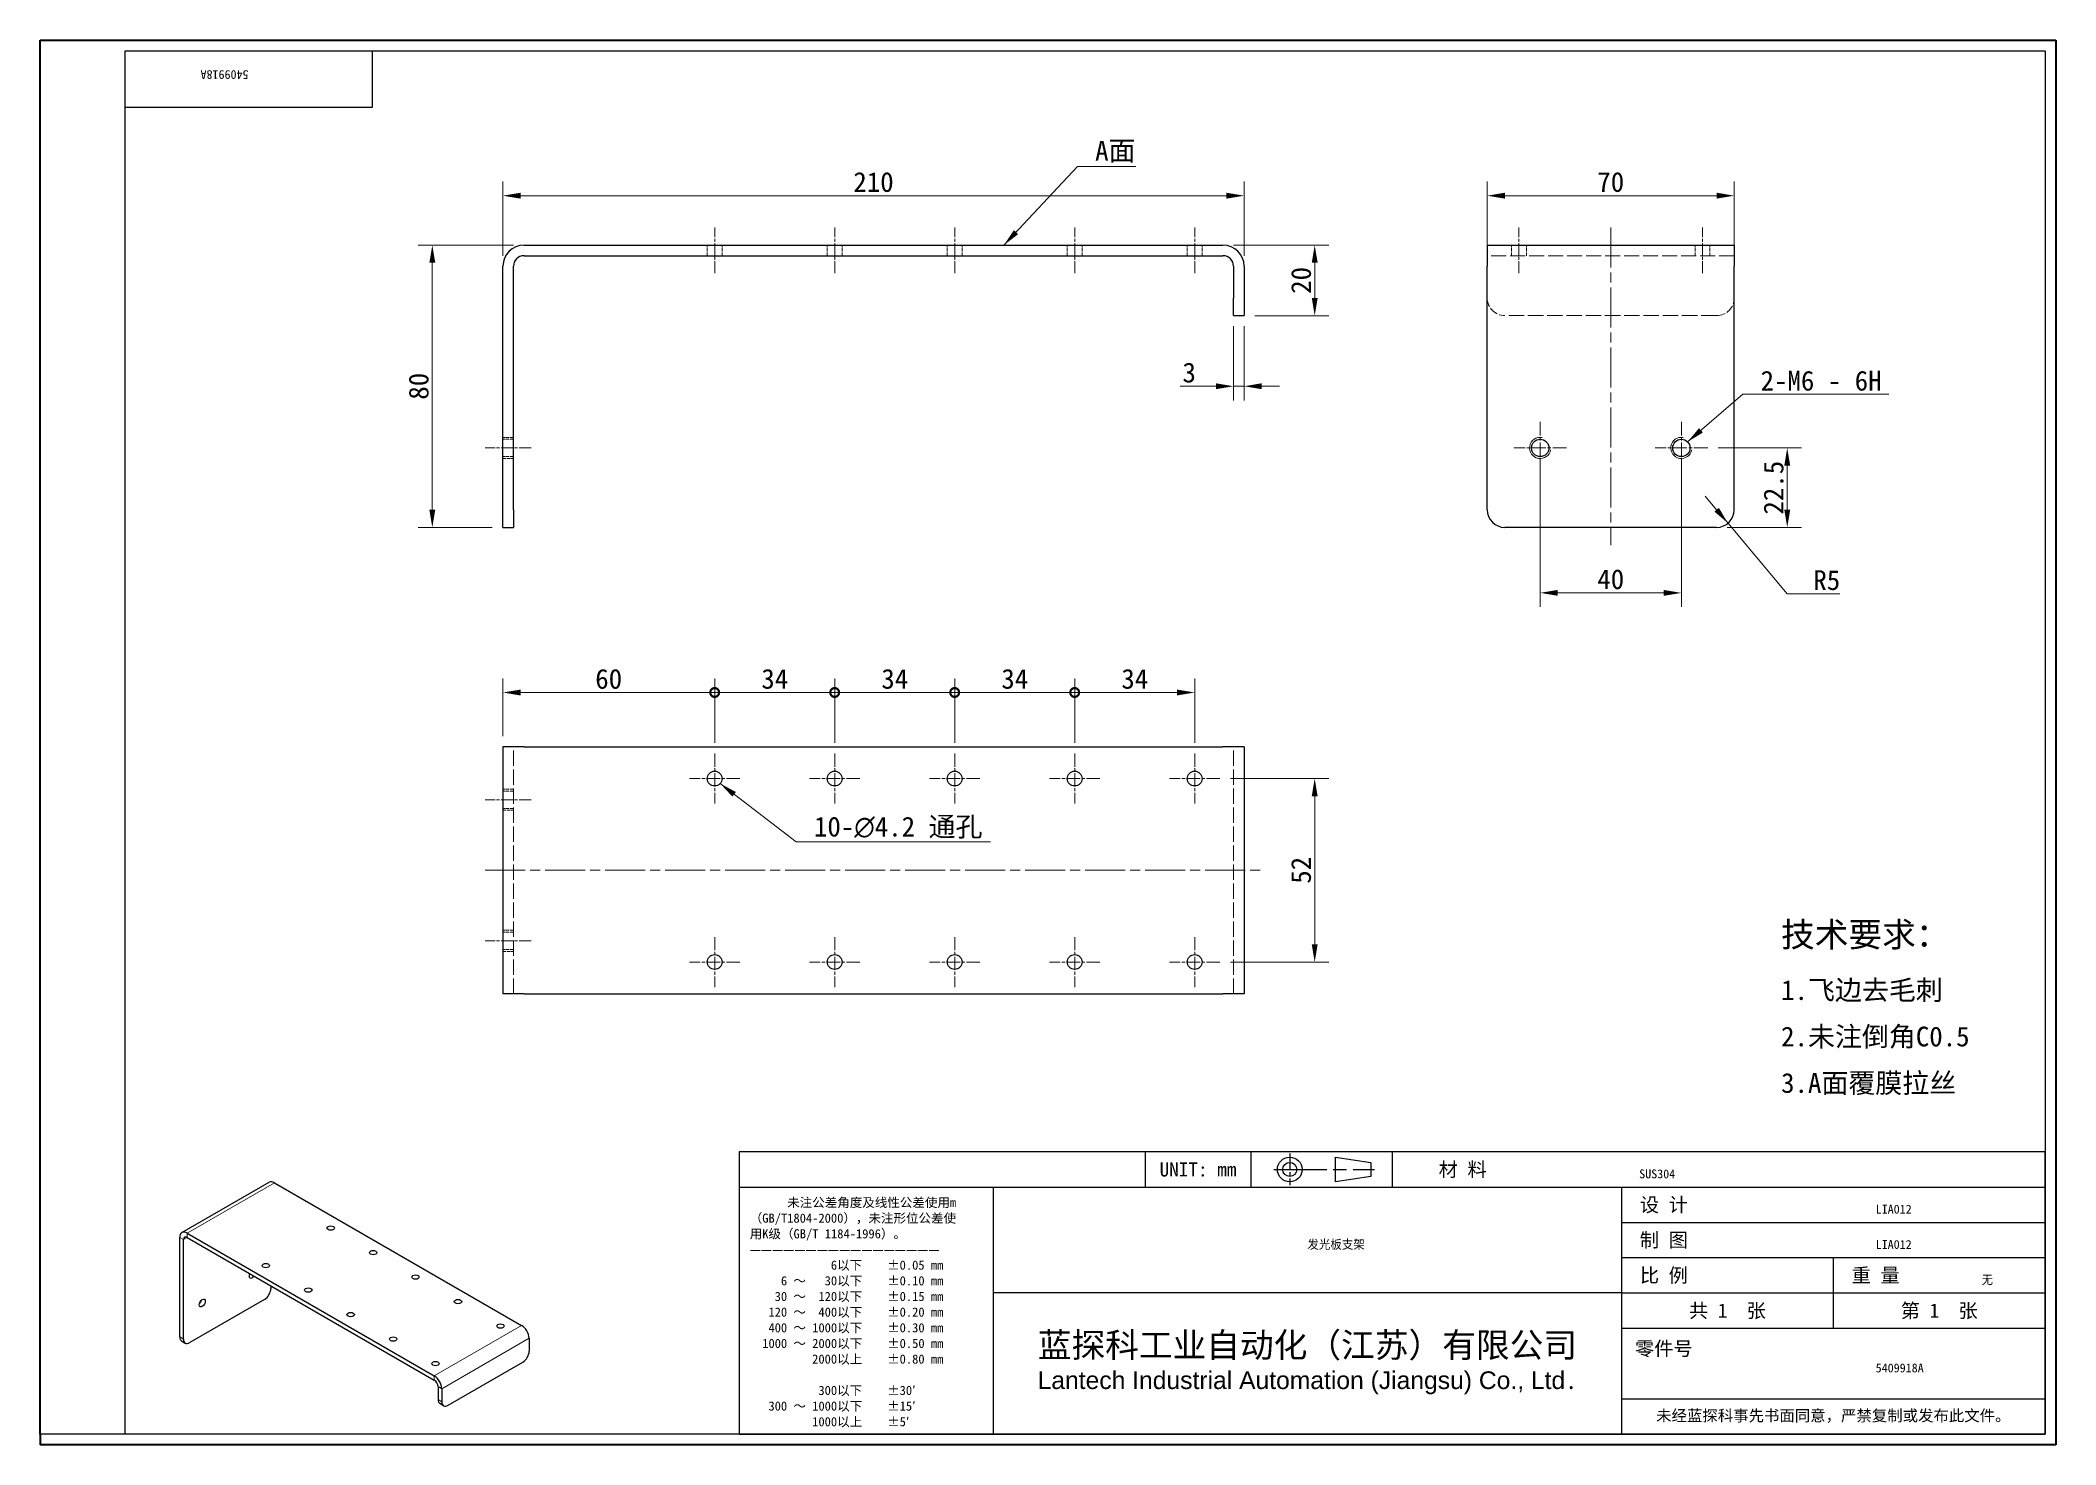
# Model space of a CAD drawing. Header units: millimetres. Extents: x 12 to 583, y 11 to 409.
import ezdxf
from ezdxf.enums import TextEntityAlignment as Align

# ---------------------------------------------------------------- set-up
doc = ezdxf.new("R2018")
doc.units = ezdxf.units.MM
doc.header["$LTSCALE"] = 2
doc.linetypes.add('CHAIN', pattern=[0.3543, 0.2362, -0.0295, 0.0591, -0.0295])
doc.linetypes.add('DASHED', pattern=[0.2067, 0.1654, -0.0413])
for name, color, linetype, lineweight in [('1', 7, 'Continuous', 18), ('可见 (ISO)', 7, 'Continuous', 25), ('可见窄的 (ISO)', 7, 'Continuous', 18), ('图框 (ISO)', 7, 'Continuous', 35), ('标题 (ISO)', 7, 'Continuous', 25)]:
    doc.layers.add(name, color=color, linetype=linetype, lineweight=lineweight)
for name, color, linetype, lineweight, true_color in [('中心标记 (ISO)', 1, 'CHAIN', 18, 0xff0000), ('中心线 (ISO)', 1, 'CHAIN', 18, 0xff0000), ('尺寸 (ISO)', 7, 'Continuous', 18, 0x008000), ('符号 (ISO)', 7, 'Continuous', 18, 0x008000), ('隐藏 (ISO)', 5, 'DASHED', 18, 0x0000ff)]:
    doc.layers.add(name, color=color, linetype=linetype, lineweight=lineweight, true_color=true_color)
doc.styles.get("Standard").update_dxf_attribs({"font": 'simfang.ttf'})
doc.styles.add('文本样式164', font='SimSun.ttf')
doc.styles.add('最新国标', font='simfang.ttf')
doc.styles.add('注释文本 (ISO)', font='simfang.ttf')
doc.dimstyles.new('默认 (GB)', dxfattribs={"dimscale": 2, "dimtxt": 2.8, "dimasz": 2.5, "dimexe": 2, "dimexo": 1.5, "dimgap": 0.5, "dimtad": 1, "dimtoh": 1, "dimdsep": 46, "dimtxsty": '最新国标', "dimcen": 0.09, "dimdle": 10, "dimclrd": 256, "dimclre": 256, "dimclrt": 256, "dimaunit": 1, "dimadec": 3, "dimazin": 2, "dimtfac": 0.535714, "dimtdec": 3, "dimtmove": 0, "dimatfit": 3, "dimfxl": 0, "dimtolj": 1, "dimlwd": -1, "dimlwe": -1, "dimarcsym": 0})
doc.dimstyles.new('默认 (GB)$7', dxfattribs={"dimscale": 2, "dimtxt": 2.8, "dimasz": 2.5, "dimexe": 2, "dimexo": 1.5, "dimgap": 0.5, "dimtad": 1, "dimtoh": 1, "dimdsep": 46, "dimtxsty": '最新国标', "dimcen": 0.09, "dimdle": 10, "dimclrd": 256, "dimclre": 256, "dimclrt": 256, "dimaunit": 1, "dimadec": 3, "dimazin": 2, "dimtfac": 0.535714, "dimtdec": 3, "dimtmove": 0, "dimatfit": 3, "dimfxl": 0, "dimtolj": 1, "dimlwd": -1, "dimlwe": -1, "dimarcsym": 0})

# ---------------------------------------------------------------- blocks, each defined once
blk = doc.blocks.new('图框 最新国标')
at = {"layer": '图框 (ISO)'}
for p, q in [((6, 7), (6, 204.5)), ((6, 204.5), (291.5, 204.5)), ((291.5, 204.5), (291.5, 5.5)), ((6, 7), (6, 5.5)), ((6, 7), (6, 5.5)), ((291.5, 5.5), (6, 5.5))]:
    blk.add_line(p, q, dxfattribs=at)
at = {"layer": '图框 (ISO)', "color": 7, "linetype": 'Continuous', "lineweight": 25}
for p, q in [((18, 203), (290, 203)), ((18, 7), (18, 203)), ((18, 203), (290, 203)), ((53, 203), (53, 195)), ((290, 203), (290, 7)), ((290, 203), (290, 7)), ((53, 195), (18, 195)), ((290, 7), (6, 7)), ((290, 7), (18, 7))]:
    blk.add_line(p, q, dxfattribs=at)
at = {"layer": '图框 (ISO)', "lineweight": 30}
blk.add_attdef('零件代号', text='', height=2.5, rotation=180, dxfattribs=at).set_placement((35.5, 199), align=Align.MIDDLE_CENTER)
blk = doc.blocks.new('标题栏 最新国标')
at = {"layer": '标题 (ISO)'}
for p, q in [((381.98, -183.84), (196.98, -183.84)), ((196.98, -183.84), (196.98, -223.84)), ((254.48, -183.84), (254.48, -188.84)), ((269.48, -183.84), (269.48, -188.84)), ((281.48, -188.09), (281.48, -184.59)), ((281.48, -184.59), (286.48, -185.34)), ((286.48, -185.34), (286.48, -187.34)), ((289.48, -183.84), (289.48, -188.84)), ((381.98, -223.84), (381.98, -183.84)), ((383.48, -183.84), (383.48, -225.34)), ((286.48, -187.34), (281.48, -188.09)), ((196.98, -188.84), (381.98, -188.84)), ((232.98, -188.84), (232.98, -223.84)), ((321.98, -188.84), (321.98, -223.84)), ((321.98, -193.84), (381.98, -193.84)), ((321.98, -198.84), (381.98, -198.84)), ((351.98, -198.84), (351.98, -208.84)), ((321.98, -203.84), (232.98, -203.84)), ((321.98, -203.84), (381.98, -203.84)), ((321.98, -208.84), (381.98, -208.84)), ((321.98, -218.84), (381.98, -218.84)), ((196.98, -223.84), (381.98, -223.84)), ((383.48, -225.34), (196.98, -225.34))]:
    blk.add_line(p, q, dxfattribs=at)
at = {"layer": '标题 (ISO)', "linetype": 'CHAIN', "ltscale": 5.000333}
blk.add_line((274.98, -184.09), (274.98, -188.59), dxfattribs=at)
at = {"layer": '标题 (ISO)', "linetype": 'CHAIN', "ltscale": 15.834605}
blk.add_line((272.73, -186.34), (286.98, -186.34), dxfattribs=at)
at = {"layer": '标题 (ISO)'}
for radius in [1.75, 1]:
    blk.add_circle((274.98, -186.34), radius, dxfattribs=at)
at = {"layer": '1', "style": '文本样式164'}
for s, p in [('UNIT: mm', (261.98, -186.34)), ('材 料', (299.48, -186.34)), ('设 计', (327.98, -191.34)), ('制 图', (327.98, -196.34)), ('比 例', (327.98, -201.34)), ('重 量', (357.98, -201.34)), ('共 1  张', (336.98, -206.34)), ('第 1  张', (366.98, -206.34))]:
    blk.add_text(s, height=2, dxfattribs=at).set_placement(p, align=Align.MIDDLE_CENTER)
at = {"layer": '标题 (ISO)', "style": '注释文本 (ISO)'}
for s, insert, char_height, attachment_point, line_spacing_factor in [('\\fSimSun|b0|i0;{\\H1.3000;      未注公差角度及线性公差使用m\\P}\\fSimSun|b0|i0;{\\H1.3000;（GB/T1804-2000），未注形位公差使\\P}\\fSimSun|b0|i0;{\\H1.3000;用K级（GB/T 1184-1996）。\\P}\\fSimSun|b0|i0;{\\H1.3000;—————————————————\\P}\\fSimSun|b0|i0;{\\H1.3000;             6以下    ±0.05 mm\\P}\\fSimSun|b0|i0;{\\H1.3000;     6 ～   30以下    ±0.10 mm\\P}\\fSimSun|b0|i0;{\\H1.3000;    30 ～  120以下    ±0.15 mm\\P}\\fSimSun|b0|i0;{\\H1.3000;   120 ～  400以下    ±0.20 mm\\P}\\fSimSun|b0|i0;{\\H1.3000;   400 ～ 1000以下    ±0.30 mm\\P}\\fSimSun|b0|i0;{\\H1.3000;  1000 ～ 2000以下    ±0.50 mm\\P}\\fSimSun|b0|i0;{\\H1.3000;          2000以上    ±0.80 mm\\P}\\fSimSun|b0|i0;{\\H1.3000;\\P}\\fSimSun|b0|i0;{\\H1.3000;           300以下    ±30′\\P}\\fSimSun|b0|i0;{\\H1.3000;   300 ～ 1000以下    ±15′\\P}\\fSimSun|b0|i0;{\\H1.3000;          1000以上    ±5′}', (198.48, -206.63), 1.3, 4, 1.023913), ('\\pxsm0.94;\\fMicrosoft YaHei|b0|i0;{\\H3.5000;蓝探科工业自动化（江苏）有限公司\\P}\\fArial|b0|i0;{\\H2.5000;Lantech Industrial Automation (Jiangsu) Co., Ltd}\\fFangSong|b0|i0;{\\H2.5000;.}', (277.48, -213.84), 2, 5, 0.978695)]:
    blk.add_mtext(s, dxfattribs=dict(at, insert=insert, char_height=char_height, attachment_point=attachment_point, line_spacing_factor=line_spacing_factor))
at = {"layer": '标题 (ISO)', "attachment_point": 5, "style": '注释文本 (ISO)'}
for s, insert, char_height in [('\\fFangSong|b0|i0;零件号', (327.98, -211.84), 2), ('\\fSimSun|b0|i0;{\\H1.6000;未经蓝探科事先书面同意，严禁复制或发布此文件。}', (351.98, -221.34), 1.6)]:
    blk.add_mtext(s, dxfattribs=dict(at, insert=insert, char_height=char_height))
at = {"layer": '标题 (ISO)', "lineweight": 30, "flags": 104}
for tag, height, p in [('材料', 2, (324.48, -186.34)), ('设计人', 2, (357.98, -191.34)), ('库存编号', 3.5, (277.48, -196.34)), ('设计人', 2, (357.98, -196.34)), ('视图比例', 2, (342.98, -201.34)), ('质量\\P3;', 2, (372.98, -201.34)), ('零件代号', 3.5, (357.98, -213.84))]:
    blk.add_attdef(tag, text='', height=height, dxfattribs=at).set_placement(p, align=Align.MIDDLE_CENTER)
blk = doc.blocks.new('*D5')
at = {"layer": 'Defpoints', "color": 0, "transparency": 16777216}
for p in [(149.06, 350.96), (123.06, 270.96), (143.06, 270.96)]:
    blk.add_point(p, dxfattribs=at)
at = {"layer": '尺寸 (ISO)', "color": 116, "true_color": 0x00803f, "transparency": 16777216}
for p, q in [((146.06, 350.96), (119.06, 350.96)), ((123.06, 345.96), (123.06, 275.96)), ((140.06, 270.96), (119.06, 270.96))]:
    blk.add_line(p, q, dxfattribs=at)
for points in [[(122.23, 345.96), (123.9, 345.96), (123.06, 350.96)], [(122.23, 275.96), (123.9, 275.96), (123.06, 270.96)]]:
    blk.add_solid(points, dxfattribs=at)
at = {"layer": '尺寸 (ISO)', "transparency": 16777216, "insert": (119.23, 310.96), "char_height": 5.6, "attachment_point": 5, "rotation": 90, "style": '最新国标'}
blk.add_mtext('\\A1;80', dxfattribs=at)
blk = doc.blocks.new('*D6')
at = {"layer": 'Defpoints', "color": 0, "transparency": 16777216}
for p in [(347.06, 350.96), (353.06, 330.96), (373.06, 330.96)]:
    blk.add_point(p, dxfattribs=at)
at = {"layer": '尺寸 (ISO)', "color": 116, "true_color": 0x00803f, "transparency": 16777216}
for p, q in [((350.06, 350.96), (377.06, 350.96)), ((373.06, 345.96), (373.06, 335.96)), ((356.06, 330.96), (377.06, 330.96))]:
    blk.add_line(p, q, dxfattribs=at)
for points in [[(372.23, 345.96), (373.9, 345.96), (373.06, 350.96)], [(372.23, 335.96), (373.9, 335.96), (373.06, 330.96)]]:
    blk.add_solid(points, dxfattribs=at)
at = {"layer": '尺寸 (ISO)', "transparency": 16777216, "insert": (369.23, 340.96), "char_height": 5.6, "attachment_point": 5, "rotation": 90, "style": '最新国标'}
blk.add_mtext('\\A1;20', dxfattribs=at)
blk = doc.blocks.new('*D7')
at = {"layer": 'Defpoints', "color": 0, "transparency": 16777216}
for p in [(353.06, 364.96), (143.06, 344.96), (353.06, 344.96)]:
    blk.add_point(p, dxfattribs=at)
at = {"layer": '尺寸 (ISO)', "color": 116, "true_color": 0x00803f, "transparency": 16777216}
for p, q in [((143.06, 347.96), (143.06, 368.96)), ((353.06, 347.96), (353.06, 368.96)), ((148.06, 364.96), (348.06, 364.96))]:
    blk.add_line(p, q, dxfattribs=at)
for points in [[(148.06, 365.8), (148.06, 364.13), (143.06, 364.96)], [(348.06, 365.8), (348.06, 364.13), (353.06, 364.96)]]:
    blk.add_solid(points, dxfattribs=at)
at = {"layer": '尺寸 (ISO)', "transparency": 16777216, "insert": (248.06, 368.8), "char_height": 5.6, "attachment_point": 5, "style": '最新国标'}
blk.add_mtext('\\A1;210', dxfattribs=at)
blk = doc.blocks.new('*D8')
at = {"layer": 'Defpoints', "color": 0, "transparency": 16777216}
for p in [(350.06, 330.96), (353.06, 330.96), (353.06, 310.96)]:
    blk.add_point(p, dxfattribs=at)
at = {"layer": '尺寸 (ISO)', "color": 116, "true_color": 0x00803f, "transparency": 16777216}
for p, q in [((350.06, 327.96), (350.06, 306.96)), ((353.06, 327.96), (353.06, 306.96)), ((345.06, 310.96), (334.96, 310.96)), ((353.06, 310.96), (350.06, 310.96)), ((358.06, 310.96), (363.06, 310.96))]:
    blk.add_line(p, q, dxfattribs=at)
for points in [[(345.06, 311.8), (345.06, 310.13), (350.06, 310.96)], [(358.06, 311.8), (358.06, 310.13), (353.06, 310.96)]]:
    blk.add_solid(points, dxfattribs=at)
at = {"layer": '尺寸 (ISO)', "transparency": 16777216, "insert": (337.51, 314.8), "char_height": 5.6, "attachment_point": 5, "style": '最新国标'}
blk.add_mtext('\\A1;3', dxfattribs=at)
blk = doc.blocks.new('*D9')
at = {"layer": 'Defpoints', "color": 0, "transparency": 16777216}
for p in [(491.94, 364.96), (421.94, 344.96), (491.94, 344.96)]:
    blk.add_point(p, dxfattribs=at)
at = {"layer": '尺寸 (ISO)', "color": 116, "true_color": 0x00803f, "transparency": 16777216}
for p, q in [((421.94, 347.96), (421.94, 368.96)), ((491.94, 347.96), (491.94, 368.96)), ((426.94, 364.96), (486.94, 364.96))]:
    blk.add_line(p, q, dxfattribs=at)
for points in [[(426.94, 365.8), (426.94, 364.13), (421.94, 364.96)], [(486.94, 365.8), (486.94, 364.13), (491.94, 364.96)]]:
    blk.add_solid(points, dxfattribs=at)
at = {"layer": '尺寸 (ISO)', "transparency": 16777216, "insert": (456.94, 368.8), "char_height": 5.6, "attachment_point": 5, "style": '最新国标'}
blk.add_mtext('\\A1;70', dxfattribs=at)
blk = doc.blocks.new('*D10')
at = {"layer": 'Defpoints', "color": 0, "transparency": 16777216}
for p in [(484.4, 293.46), (506.94, 293.46), (486.94, 270.96)]:
    blk.add_point(p, dxfattribs=at)
at = {"layer": '尺寸 (ISO)', "color": 116, "true_color": 0x00803f, "transparency": 16777216}
for p, q in [((487.4, 293.46), (510.94, 293.46)), ((506.94, 275.96), (506.94, 288.46)), ((489.94, 270.96), (510.94, 270.96))]:
    blk.add_line(p, q, dxfattribs=at)
for points in [[(506.11, 288.46), (507.78, 288.46), (506.94, 293.46)], [(506.11, 275.96), (507.78, 275.96), (506.94, 270.96)]]:
    blk.add_solid(points, dxfattribs=at)
at = {"layer": '尺寸 (ISO)', "transparency": 16777216, "insert": (503.1, 282.21), "char_height": 5.6, "attachment_point": 5, "rotation": 90, "style": '最新国标'}
blk.add_mtext('\\A1;22.5', dxfattribs=at)
blk = doc.blocks.new('*D11')
at = {"layer": 'Defpoints', "color": 0, "transparency": 16777216}
for p in [(436.94, 293.46), (476.94, 293.46), (476.94, 252.4)]:
    blk.add_point(p, dxfattribs=at)
at = {"layer": '尺寸 (ISO)', "color": 116, "true_color": 0x00803f, "transparency": 16777216}
for p, q in [((436.94, 290.46), (436.94, 248.4)), ((476.94, 290.46), (476.94, 248.4)), ((441.94, 252.4), (471.94, 252.4))]:
    blk.add_line(p, q, dxfattribs=at)
for points in [[(441.94, 253.24), (441.94, 251.57), (436.94, 252.4)], [(471.94, 253.24), (471.94, 251.57), (476.94, 252.4)]]:
    blk.add_solid(points, dxfattribs=at)
at = {"layer": '尺寸 (ISO)', "transparency": 16777216, "insert": (456.94, 256.23), "char_height": 5.6, "attachment_point": 5, "style": '最新国标'}
blk.add_mtext('\\A1;40', dxfattribs=at)
blk = doc.blocks.new('*D12')
at = {"layer": 'Defpoints', "color": 0, "transparency": 16777216}
for p in [(486.94, 275.96), (490.16, 272.13)]:
    blk.add_point(p, dxfattribs=at)
at = {"layer": '尺寸 (ISO)', "color": 116, "true_color": 0x00803f, "transparency": 16777216}
for p, q in [((486.94, 275.96), (483.73, 279.79)), ((486.94, 275.96), (490.16, 272.13)), ((490.16, 272.13), (493.37, 268.3)), ((506.94, 252.14), (493.37, 268.3)), ((521.85, 252.14), (506.94, 252.14))]:
    blk.add_line(p, q, dxfattribs=at)
blk.add_solid([(487.58, 276.5), (486.31, 275.43), (490.16, 272.13)], dxfattribs=at)
at = {"layer": '尺寸 (ISO)', "transparency": 16777216, "insert": (518.14, 255.97), "char_height": 5.6, "attachment_point": 5, "style": '最新国标'}
blk.add_mtext('\\A1;R5', dxfattribs=at)
blk = doc.blocks.new('_DotSmall')
at = {"color": 0, "linetype": 'ByBlock', "const_width": 0.5}
blk.add_lwpolyline([(-0.0625, 0, 1), (0.0625, 0, 1)], format="xyb", close=True, dxfattribs=at)
blk = doc.blocks.new('*D13')
at = {"layer": 'Defpoints', "color": 0, "transparency": 16777216}
for p in [(203.06, 224.17), (143.06, 208.78), (203.06, 206.88)]:
    blk.add_point(p, dxfattribs=at)
at = {"layer": '尺寸 (ISO)', "color": 116, "true_color": 0x00803f, "transparency": 16777216}
for p, q in [((143.06, 211.78), (143.06, 228.17)), ((148.06, 224.17), (203.06, 224.17)), ((203.06, 209.88), (203.06, 228.17))]:
    blk.add_line(p, q, dxfattribs=at)
blk.add_solid([(148.06, 225), (148.06, 223.33), (143.06, 224.17)], dxfattribs=at)
at = {"layer": '尺寸 (ISO)', "color": 116, "true_color": 0x00803f, "transparency": 16777216, "xscale": 5, "yscale": 5, "zscale": 5}
blk.add_blockref('_DotSmall', (203.06, 224.17), dxfattribs=at)
at = {"layer": '尺寸 (ISO)', "transparency": 16777216, "insert": (173.04, 228), "char_height": 5.6, "attachment_point": 5, "style": '最新国标'}
blk.add_mtext('\\A1;60', dxfattribs=at)
blk = doc.blocks.new('*D15')
at = {"layer": 'Defpoints', "color": 0, "transparency": 16777216}
for p in [(237.06, 224.17), (203.06, 206.88), (237.06, 206.88)]:
    blk.add_point(p, dxfattribs=at)
at = {"layer": '尺寸 (ISO)', "color": 116, "true_color": 0x00803f, "transparency": 16777216}
for p, q in [((203.06, 209.88), (203.06, 228.17)), ((203.06, 224.17), (237.06, 224.17)), ((237.06, 209.88), (237.06, 228.17))]:
    blk.add_line(p, q, dxfattribs=at)
at = {"layer": '尺寸 (ISO)', "color": 116, "true_color": 0x00803f, "transparency": 16777216, "xscale": 5, "yscale": 5, "zscale": 5, "rotation": 180}
blk.add_blockref('_DotSmall', (203.06, 224.17), dxfattribs=at)
at = {"layer": '尺寸 (ISO)', "color": 116, "true_color": 0x00803f, "transparency": 16777216, "xscale": 5, "yscale": 5, "zscale": 5}
blk.add_blockref('_DotSmall', (237.06, 224.17), dxfattribs=at)
at = {"layer": '尺寸 (ISO)', "transparency": 16777216, "insert": (220.08, 228), "char_height": 5.6, "attachment_point": 5, "style": '最新国标'}
blk.add_mtext('\\A1;34', dxfattribs=at)
blk = doc.blocks.new('*D16')
at = {"layer": 'Defpoints', "color": 0, "transparency": 16777216}
for p in [(271.06, 224.17), (237.06, 206.88), (271.06, 206.88)]:
    blk.add_point(p, dxfattribs=at)
at = {"layer": '尺寸 (ISO)', "color": 116, "true_color": 0x00803f, "transparency": 16777216}
for p, q in [((237.06, 209.88), (237.06, 228.17)), ((237.06, 224.17), (271.06, 224.17)), ((271.06, 209.88), (271.06, 228.17))]:
    blk.add_line(p, q, dxfattribs=at)
at = {"layer": '尺寸 (ISO)', "color": 116, "true_color": 0x00803f, "transparency": 16777216, "xscale": 5, "yscale": 5, "zscale": 5, "rotation": 180}
blk.add_blockref('_DotSmall', (237.06, 224.17), dxfattribs=at)
at = {"layer": '尺寸 (ISO)', "color": 116, "true_color": 0x00803f, "transparency": 16777216, "xscale": 5, "yscale": 5, "zscale": 5}
blk.add_blockref('_DotSmall', (271.06, 224.17), dxfattribs=at)
at = {"layer": '尺寸 (ISO)', "transparency": 16777216, "insert": (254.08, 228), "char_height": 5.6, "attachment_point": 5, "style": '最新国标'}
blk.add_mtext('\\A1;34', dxfattribs=at)
blk = doc.blocks.new('*D17')
at = {"layer": 'Defpoints', "color": 0, "transparency": 16777216}
for p in [(305.06, 224.17), (271.06, 206.88), (305.06, 206.88)]:
    blk.add_point(p, dxfattribs=at)
at = {"layer": '尺寸 (ISO)', "color": 116, "true_color": 0x00803f, "transparency": 16777216}
for p, q in [((271.06, 209.88), (271.06, 228.17)), ((271.06, 224.17), (305.06, 224.17)), ((305.06, 209.88), (305.06, 228.17))]:
    blk.add_line(p, q, dxfattribs=at)
at = {"layer": '尺寸 (ISO)', "color": 116, "true_color": 0x00803f, "transparency": 16777216, "xscale": 5, "yscale": 5, "zscale": 5, "rotation": 180}
blk.add_blockref('_DotSmall', (271.06, 224.17), dxfattribs=at)
at = {"layer": '尺寸 (ISO)', "color": 116, "true_color": 0x00803f, "transparency": 16777216, "xscale": 5, "yscale": 5, "zscale": 5}
blk.add_blockref('_DotSmall', (305.06, 224.17), dxfattribs=at)
at = {"layer": '尺寸 (ISO)', "transparency": 16777216, "insert": (288.08, 228), "char_height": 5.6, "attachment_point": 5, "style": '最新国标'}
blk.add_mtext('\\A1;34', dxfattribs=at)
blk = doc.blocks.new('*D18')
at = {"layer": 'Defpoints', "color": 0, "transparency": 16777216}
for p in [(339.06, 224.17), (305.06, 206.88), (339.06, 206.88)]:
    blk.add_point(p, dxfattribs=at)
at = {"layer": '尺寸 (ISO)', "color": 116, "true_color": 0x00803f, "transparency": 16777216}
for p, q in [((305.06, 209.88), (305.06, 228.17)), ((305.06, 224.17), (334.06, 224.17)), ((339.06, 209.88), (339.06, 228.17))]:
    blk.add_line(p, q, dxfattribs=at)
blk.add_solid([(334.06, 225), (334.06, 223.33), (339.06, 224.17)], dxfattribs=at)
at = {"layer": '尺寸 (ISO)', "color": 116, "true_color": 0x00803f, "transparency": 16777216, "xscale": 5, "yscale": 5, "zscale": 5, "rotation": 180}
blk.add_blockref('_DotSmall', (305.06, 224.17), dxfattribs=at)
at = {"layer": '尺寸 (ISO)', "transparency": 16777216, "insert": (322.08, 228), "char_height": 5.6, "attachment_point": 5, "style": '最新国标'}
blk.add_mtext('\\A1;34', dxfattribs=at)
blk = doc.blocks.new('*D19')
at = {"layer": 'Defpoints', "color": 0, "transparency": 16777216}
for p in [(346.16, 199.78), (346.16, 147.78), (373.06, 147.78)]:
    blk.add_point(p, dxfattribs=at)
at = {"layer": '尺寸 (ISO)', "color": 116, "true_color": 0x00803f, "transparency": 16777216}
for p, q in [((349.16, 199.78), (377.06, 199.78)), ((373.06, 194.78), (373.06, 152.78)), ((349.16, 147.78), (377.06, 147.78))]:
    blk.add_line(p, q, dxfattribs=at)
for points in [[(372.23, 194.78), (373.9, 194.78), (373.06, 199.78)], [(372.23, 152.78), (373.9, 152.78), (373.06, 147.78)]]:
    blk.add_solid(points, dxfattribs=at)
at = {"layer": '尺寸 (ISO)', "transparency": 16777216, "insert": (369.23, 173.78), "char_height": 5.6, "attachment_point": 5, "rotation": 90, "style": '最新国标'}
blk.add_mtext('\\A1;52', dxfattribs=at)

msp = doc.modelspace()

# ---------------------------------------------------------------- linework, layer by layer
at = {"layer": '中心标记 (ISO)', "ltscale": 8.287841}
for p, q in [((436.944, 300.922), (436.944, 286.005)), ((476.944, 300.922), (476.944, 286.005)), ((444.403, 293.463), (429.486, 293.463)), ((484.403, 293.463), (469.486, 293.463))]:
    msp.add_line(p, q, dxfattribs=at)
at = {"layer": '中心标记 (ISO)', "ltscale": 7.889472}
for p, q in [((203.064, 206.877), (203.064, 192.677)), ((237.064, 206.877), (237.064, 192.677)), ((271.064, 206.877), (271.064, 192.677)), ((305.064, 206.877), (305.064, 192.677)), ((339.064, 206.877), (339.064, 192.677)), ((210.164, 199.777), (195.964, 199.777)), ((244.164, 199.777), (229.964, 199.777)), ((278.164, 199.777), (263.964, 199.777)), ((312.164, 199.777), (297.964, 199.777)), ((346.164, 199.777), (331.964, 199.777)), ((203.064, 154.877), (203.064, 140.677)), ((237.064, 154.877), (237.064, 140.677)), ((271.064, 154.877), (271.064, 140.677)), ((305.064, 154.877), (305.064, 140.677)), ((339.064, 154.877), (339.064, 140.677)), ((210.164, 147.777), (195.964, 147.777)), ((244.164, 147.777), (229.964, 147.777)), ((278.164, 147.777), (263.964, 147.777)), ((312.164, 147.777), (297.964, 147.777)), ((346.164, 147.777), (331.964, 147.777))]:
    msp.add_line(p, q, dxfattribs=at)
at = {"layer": '中心线 (ISO)', "ltscale": 7.222748}
for p, q in [((203.064, 342.963), (203.064, 355.963)), ((237.064, 342.963), (237.064, 355.963)), ((271.064, 342.963), (271.064, 355.963)), ((305.064, 342.963), (305.064, 355.963)), ((339.064, 342.963), (339.064, 355.963)), ((430.944, 342.963), (430.944, 355.963)), ((482.944, 342.963), (482.944, 355.963)), ((151.064, 293.463), (138.064, 293.463)), ((151.064, 193.777), (138.064, 193.777)), ((151.064, 153.777), (138.064, 153.777))]:
    msp.add_line(p, q, dxfattribs=at)
at = {"layer": '中心线 (ISO)', "ltscale": 23.990969}
for p, q in [((456.944, 355.963), (456.944, 265.963)), ((138.064, 173.777), (358.064, 173.777))]:
    msp.add_line(p, q, dxfattribs=at)
at = {"layer": '可见 (ISO)'}
for p, q in [((149.064, 350.963), (347.064, 350.963)), ((421.944, 350.963), (491.944, 350.963)), ((421.944, 350.963), (421.944, 344.963)), ((491.944, 350.963), (491.944, 344.963)), ((143.064, 275.963), (143.064, 344.963)), ((146.064, 275.963), (146.064, 344.963)), ((149.064, 347.963), (347.064, 347.963)), ((350.064, 344.963), (350.064, 335.963)), ((353.064, 344.963), (353.064, 335.963)), ((421.944, 275.963), (421.944, 344.963)), ((491.944, 275.963), (491.944, 344.963)), ((350.064, 330.963), (350.064, 335.963)), ((353.064, 335.963), (353.064, 330.963)), ((350.064, 330.963), (353.064, 330.963)), ((143.064, 270.963), (143.064, 275.963)), ((146.064, 275.963), (146.064, 270.963)), ((143.064, 270.963), (146.064, 270.963)), ((486.944, 270.963), (426.944, 270.963)), ((149.064, 208.777), (143.064, 208.777)), ((143.064, 208.777), (143.064, 138.777)), ((149.064, 208.777), (347.064, 208.777)), ((353.064, 208.777), (347.064, 208.777)), ((353.064, 208.777), (353.064, 138.777)), ((149.064, 138.777), (143.064, 138.777)), ((149.064, 138.777), (347.064, 138.777)), ((353.064, 138.777), (347.064, 138.777)), ((52.121, 71.099), (76.87, 85.387)), ((78.37, 85.239), (148.373, 44.822)), ((51.5, 41.556), (51.5, 69.725)), ((52.56, 40.944), (52.56, 69.113)), ((53.621, 70.95), (123.625, 30.533)), ((53.621, 69.725), (123.625, 29.309)), ((75.541, 52.171), (54.328, 39.923)), ((77.309, 56.049), (77.309, 55.232)), ((52.017, 40.412), (53.078, 39.799)), ((150.495, 41.148), (150.495, 37.474)), ((127.514, 22.164), (148.727, 34.412)), ((124.685, 27.472), (124.685, 23.797)), ((125.746, 26.859), (125.746, 23.185)), ((126.264, 22.04), (125.203, 22.653))]:
    msp.add_line(p, q, dxfattribs=at)
for centre, radius in [((436.944, 293.463), 2.458), ((476.944, 293.463), 2.458), ((203.064, 199.777), 2.1), ((237.064, 199.777), 2.1), ((271.064, 199.777), 2.1), ((305.064, 199.777), 2.1), ((339.064, 199.777), 2.1), ((203.064, 147.777), 2.1), ((237.064, 147.777), 2.1), ((271.064, 147.777), 2.1), ((305.064, 147.777), 2.1), ((339.064, 147.777), 2.1)]:
    msp.add_circle(centre, radius, dxfattribs=at)
for centre, radius, start, end in [((149.064, 344.963), 6, 90, 180), ((347.064, 344.963), 6, 0, 90), ((149.064, 344.963), 3, 90, 180), ((347.064, 344.963), 3, 0, 90), ((426.944, 275.963), 5, 180, 270), ((486.944, 275.963), 5, 270, 0)]:
    msp.add_arc(centre, radius, start, end, dxfattribs=at)
for centre, major_axis, start_param, end_param in [((78.37, 82.789), (-1.5, 2.598), 5.4977871, 6.2831853), ((53.621, 68.5), (-1.5, 2.598), 5.4977871, 7.0685835), ((53.621, 68.5), (-0.75, 1.299), 5.4977871, 7.0685835), ((72.006, 59.315), (-0.615, -1.065), 4.8566979, 7.7096727), ((70.945, 59.927), (0.615, 1.065), 4.1824768, 4.56808), ((56.803, 51.762), (0.615, 1.065), 4.1824768, 5.2423011), ((75.541, 54.212), (-1.25, -2.165), 0.7853982, 2.3561945), ((53.267, 42.577), (-1.25, -2.165), 5.4977871, 6.2831853), ((54.328, 41.964), (-1.25, -2.165), 5.4977871, 7.0685835), ((148.373, 42.373), (1.5, -2.598), 0.7853982, 2.3561945), ((148.727, 36.453), (-1.25, -2.165), 0.7853982, 2.3561945), ((123.625, 28.084), (1.5, -2.598), 0.7853982, 2.3561945), ((123.625, 28.084), (0.75, -1.299), 0.7853982, 2.3561945), ((126.453, 24.818), (-1.25, -2.165), 5.4977871, 6.2831853), ((127.514, 24.206), (-1.25, -2.165), 5.4977871, 7.0685835)]:
    msp.add_ellipse(centre, major_axis=major_axis, ratio=0.5773503, start_param=start_param, end_param=end_param, dxfattribs=at)
for centre, major_axis in [((94.28, 72.379), (-1.05, 0)), ((106.3, 65.439), (-1.05, 0)), ((75.895, 61.764), (-1.05, 0)), ((118.321, 58.498), (-1.05, 0)), ((57.864, 51.15), (0.615, 1.065)), ((87.916, 54.824), (-1.05, 0)), ((130.342, 51.558), (-1.05, 0)), ((99.937, 47.884), (-1.05, 0)), ((111.957, 40.944), (-1.05, 0)), ((142.363, 44.618), (-1.05, 0)), ((123.978, 34.003), (-1.05, 0))]:
    msp.add_ellipse(centre, major_axis=major_axis, ratio=0.5773503, dxfattribs=at)
at = {"layer": '可见窄的 (ISO)'}
for p, q in [((78.37, 85.239), (53.621, 70.95)), ((51.5, 69.725), (52.56, 69.113)), ((52.56, 69.113), (53.621, 69.725)), ((53.621, 70.95), (53.621, 69.725)), ((52.56, 40.944), (51.5, 41.556)), ((148.373, 44.822), (123.625, 30.533)), ((150.495, 41.148), (125.746, 26.859)), ((123.625, 30.533), (123.625, 29.309)), ((125.746, 26.859), (124.685, 27.472)), ((125.746, 23.185), (124.685, 23.797))]:
    msp.add_line(p, q, dxfattribs=at)
for centre in [(436.944, 293.463), (476.944, 293.463)]:
    msp.add_arc(centre, 3, 80, 350, dxfattribs=at)
at = {"layer": '隐藏 (ISO)', "ltscale": 2.856945}
for p, q in [((200.964, 347.963), (200.964, 350.963)), ((205.164, 347.963), (205.164, 350.963)), ((234.964, 347.963), (234.964, 350.963)), ((239.164, 347.963), (239.164, 350.963)), ((268.964, 347.963), (268.964, 350.963)), ((273.164, 347.963), (273.164, 350.963)), ((302.964, 347.963), (302.964, 350.963)), ((307.164, 347.963), (307.164, 350.963)), ((336.964, 347.963), (336.964, 350.963)), ((341.164, 347.963), (341.164, 350.963)), ((428.844, 347.963), (428.844, 350.963)), ((433.044, 347.963), (433.044, 350.963)), ((480.844, 347.963), (480.844, 350.963)), ((485.044, 347.963), (485.044, 350.963)), ((146.064, 296.463), (143.064, 296.463)), ((146.064, 295.922), (143.064, 295.922)), ((146.064, 291.005), (143.064, 291.005)), ((143.064, 290.463), (146.064, 290.463)), ((146.064, 196.777), (143.064, 196.777)), ((146.064, 196.236), (143.064, 196.236)), ((146.064, 191.319), (143.064, 191.319)), ((143.064, 190.777), (146.064, 190.777)), ((146.064, 156.777), (143.064, 156.777)), ((146.064, 156.236), (143.064, 156.236)), ((146.064, 151.319), (143.064, 151.319)), ((143.064, 150.777), (146.064, 150.777))]:
    msp.add_line(p, q, dxfattribs=at)
at = {"layer": '隐藏 (ISO)', "ltscale": 13.025194}
for p, q in [((491.944, 347.963), (421.944, 347.963)), ((146.064, 138.777), (146.064, 208.777)), ((350.064, 138.777), (350.064, 208.777))]:
    msp.add_line(p, q, dxfattribs=at)
at = {"layer": '隐藏 (ISO)', "ltscale": 13.194353}
msp.add_line((486.944, 330.963), (426.944, 330.963), dxfattribs=at)
at = {"layer": '隐藏 (ISO)', "ltscale": 7.479626}
for centre, start, end in [((426.944, 335.963), 180, 270), ((486.944, 335.963), 270, 0)]:
    msp.add_arc(centre, 5, start, end, dxfattribs=at)

# ---------------------------------------------------------------- block references
ref = msp.add_blockref('图框 最新国标', (0, 0), dxfattribs=dict(xscale=2, yscale=2, zscale=2))
lines = msp.add_mtext('5409918A', dxfattribs={"layer": '图框 (ISO)', "insert": (71, 398), "char_height": 2.5, "attachment_point": 1, "rotation": 180})
ref.add_attrib('零件代号', '', (71, 398)).embed_mtext(lines)
ref = msp.add_blockref('标题栏 最新国标', (-183.965, 461.689), dxfattribs=dict(xscale=2, yscale=2, zscale=2))
lines = msp.add_mtext('5409918A', dxfattribs={"layer": '标题 (ISO)', "insert": (532, 34), "char_height": 2.5, "attachment_point": 1})
ref.add_attrib('零件代号', '', (532, 34), dxfattribs={"flags": 104}).embed_mtext(lines)
lines = msp.add_mtext('发光板支架', dxfattribs={"layer": '标题 (ISO)', "insert": (371, 69), "char_height": 2.5, "attachment_point": 1})
ref.add_attrib('库存编号', '', (371, 69), dxfattribs={"flags": 104}).embed_mtext(lines)
lines = msp.add_mtext('无', dxfattribs={"layer": '标题 (ISO)', "insert": (562, 59), "char_height": 2.5, "attachment_point": 1})
ref.add_attrib('质量\\P3;', '', (562, 59), dxfattribs={"flags": 104}).embed_mtext(lines)
lines = msp.add_mtext('LIA012', dxfattribs={"layer": '标题 (ISO)', "insert": (532, 79), "char_height": 2.5, "attachment_point": 1})
ref.add_attrib('设计人', '', (532, 79), dxfattribs={"flags": 104}).embed_mtext(lines)
lines = msp.add_mtext('LIA012', dxfattribs={"layer": '标题 (ISO)', "insert": (532, 69), "char_height": 2.5, "attachment_point": 1})
ref.add_attrib('设计人', '', (532, 69), dxfattribs={"flags": 104}).embed_mtext(lines)
lines = msp.add_mtext('SUS304', dxfattribs={"layer": '标题 (ISO)', "insert": (465, 89), "char_height": 2.5, "attachment_point": 1})
ref.add_attrib('材料', '', (465, 89), dxfattribs={"flags": 104}).embed_mtext(lines)

# ---------------------------------------------------------------- texts
at = {"layer": '符号 (ISO)', "insert": (310.854, 380.504), "char_height": 5.6, "width": 12.57544, "attachment_point": 1, "style": '最新国标'}
msp.add_mtext('\\fFangSong|b0|i0;A面', dxfattribs=at)
at = {"layer": '符号 (ISO)'}
for s, insert, char_height, width, attachment_point, line_spacing_factor, style in [('2-M6 - 6H', (499.392, 309.644), 5.6, 38.10358, 7, 0.49, '最新国标'), ('10-\\fAIGDT|b0|i0;{\\H5.6000;n}\\fFangSong|b0|i0;{\\H5.6000;4.2 通孔}', (231.187, 182.743), 5.6, 52.90947, 7, 0.49, '最新国标'), ('\\pxsm1.41;\\fFangSong|b0|i0;{\\H7.0000;技术要求：}\\fFangSong|b0|i0;{\\H5.6000;\\P}\\fFangSong|b0|i0;{\\H5.6000;1.飞边去毛刺\\P}\\fFangSong|b0|i0;{\\H5.6000;2.未注倒角C0.5\\P}\\fFangSong|b0|i0;{\\H5.6000;3.A面覆膜拉丝}', (505.195, 134.591), 4, 58.68538, 4, 1.305367, '注释文本 (ISO)')]:
    msp.add_mtext(s, dxfattribs=dict(at, insert=insert, char_height=char_height, width=width, attachment_point=attachment_point, line_spacing_factor=line_spacing_factor, style=style))

# ---------------------------------------------------------------- dimensions: what is measured, and where the dimension line sits
at = {"layer": '尺寸 (ISO)', "color": 116, "true_color": 0x00803f}
for base, p1, p2, picture, middle in [((353.064, 364.963), (143.064, 344.963), (353.064, 344.963), '*D7', (248.064, 364.963)), ((491.944, 364.963), (421.944, 344.963), (491.944, 344.963), '*D9', (456.944, 364.963))]:
    dim = msp.add_linear_dim(base=base, p1=p1, p2=p2, dimstyle='默认 (GB)', override={"dimgap": 0.5, "dimtoh": 0, "dimdec": 2, "dimtol": 0, "dimlim": 0, "dimtp": 0, "dimtm": 0, "dimtdec": 3, "dimtofl": 0, "dimatfit": 1}, dxfattribs=at)
    dim.commit()
    dim.dimension.update_dxf_attribs({"geometry": picture, "text_midpoint": middle, "dimtype": 160})
for base, p1, p2, angle, override, picture, middle in [((123.064, 270.963), (149.064, 350.963), (143.064, 270.963), 270, {"dimgap": 0.5, "dimtoh": 0, "dimdec": 2, "dimtol": 0, "dimlim": 0, "dimtp": 0, "dimtm": 0, "dimtdec": 3, "dimtofl": 0, "dimatfit": 1}, '*D5', (123.064, 310.963)), ((373.064, 330.963), (347.064, 350.963), (353.064, 330.963), 270, {"dimgap": 0.5, "dimtoh": 0, "dimdec": 2, "dimtol": 0, "dimlim": 0, "dimtp": 0, "dimtm": 0, "dimtdec": 3, "dimtofl": 0, "dimatfit": 1}, '*D6', (373.064, 340.963)), ((353.064, 310.963), (350.064, 330.963), (353.064, 330.963), 180, {"dimgap": 0.5, "dimtoh": 0, "dimdec": 2, "dimtol": 0, "dimlim": 0, "dimtp": 0, "dimtm": 0, "dimtdec": 3, "dimtofl": 1, "dimatfit": 1}, '*D8', (337.512, 310.963)), ((476.944, 252.402), (436.944, 293.463), (476.944, 293.463), 180, {"dimgap": 0.5, "dimtoh": 0, "dimdec": 2, "dimtol": 0, "dimlim": 0, "dimtp": 0, "dimtm": 0, "dimtdec": 3, "dimtofl": 0, "dimatfit": 1}, '*D11', (456.944, 252.402)), ((506.944, 293.463), (486.944, 270.963), (484.403, 293.463), 90, {"dimgap": 0.5, "dimtoh": 0, "dimdec": 2, "dimtol": 0, "dimlim": 0, "dimtp": 0, "dimtm": 0, "dimtdec": 3, "dimtofl": 0, "dimatfit": 1}, '*D10', (506.944, 282.213)), ((203.064, 224.166), (143.064, 208.777), (203.064, 206.877), 180, {"dimgap": 0.5, "dimtoh": 0, "dimdec": 2, "dimblk2": 'DotSmall', "dimsah": 1, "dimdle": 0, "dimtol": 0, "dimlim": 0, "dimtp": 0, "dimtm": 0, "dimtdec": 3, "dimtofl": 0, "dimatfit": 1}, '*D13', (173.044, 224.166)), ((237.064, 224.166), (203.064, 206.877), (237.064, 206.877), 180, {"dimgap": 0.5, "dimtoh": 0, "dimdec": 2, "dimblk1": 'DotSmall', "dimblk2": 'DotSmall', "dimsah": 1, "dimdle": 0, "dimtol": 0, "dimlim": 0, "dimtp": 0, "dimtm": 0, "dimtdec": 3, "dimtofl": 0, "dimatfit": 1}, '*D15', (220.084, 224.166)), ((271.064, 224.166), (237.064, 206.877), (271.064, 206.877), 180, {"dimgap": 0.5, "dimtoh": 0, "dimdec": 2, "dimblk1": 'DotSmall', "dimblk2": 'DotSmall', "dimsah": 1, "dimdle": 0, "dimtol": 0, "dimlim": 0, "dimtp": 0, "dimtm": 0, "dimtdec": 3, "dimtofl": 0, "dimatfit": 1}, '*D16', (254.084, 224.166)), ((305.064, 224.166), (271.064, 206.877), (305.064, 206.877), 180, {"dimgap": 0.5, "dimtoh": 0, "dimdec": 2, "dimblk1": 'DotSmall', "dimblk2": 'DotSmall', "dimsah": 1, "dimdle": 0, "dimtol": 0, "dimlim": 0, "dimtp": 0, "dimtm": 0, "dimtdec": 3, "dimtofl": 0, "dimatfit": 1}, '*D17', (288.084, 224.166)), ((339.064, 224.166), (305.064, 206.877), (339.064, 206.877), 180, {"dimgap": 0.5, "dimtoh": 0, "dimdec": 2, "dimblk1": 'DotSmall', "dimsah": 1, "dimdle": 0, "dimtol": 0, "dimlim": 0, "dimtp": 0, "dimtm": 0, "dimtdec": 3, "dimtofl": 0, "dimatfit": 1}, '*D18', (322.084, 224.166)), ((373.064, 147.777), (346.164, 199.777), (346.164, 147.777), 90, {"dimgap": 0.5, "dimtoh": 0, "dimdec": 2, "dimtol": 0, "dimlim": 0, "dimtp": 0, "dimtm": 0, "dimtdec": 3, "dimtofl": 0, "dimatfit": 1}, '*D19', (373.064, 173.777))]:
    dim = msp.add_linear_dim(base=base, p1=p1, p2=p2, angle=angle, dimstyle='默认 (GB)', override=override, dxfattribs=at)
    dim.commit()
    dim.dimension.update_dxf_attribs({"geometry": picture, "text_midpoint": middle, "dimtype": 160})
dim = msp.add_radius_dim(center=(486.944, 275.963), mpoint=(490.159, 272.134), dimstyle='默认 (GB)', override={"dimgap": 0.5, "dimtih": 1, "dimdec": 2, "dimlfac": 1, "dimcen": 0, "dimtol": 0, "dimlim": 0, "dimtp": 0, "dimtm": 0, "dimtdec": 3}, dxfattribs=at)
dim.commit()
dim.dimension.update_dxf_attribs({"geometry": '*D12', "text_midpoint": (518.136, 252.139), "dimtype": 164})

# ---------------------------------------------------------------- leaders
at = {"layer": '符号 (ISO)', "annotation_type": 0, "has_hookline": 1, "hookline_direction": 0}
for points, text_width in [([(285.014, 350.963), (305.854, 373.199), (310.854, 373.199)], 11.552), ([(478.698, 295.187), (494.392, 308.711), (499.392, 308.711)], 36.288), ([(204.611, 198.358), (226.187, 181.809), (231.187, 181.809)], 50.002)]:
    msp.add_leader(points, dimstyle='默认 (GB)$7', override={"dimgap": 0, "dimtad": 1}, dxfattribs=dict(at, text_width=text_width))

doc.saveas('drawing.dxf')
